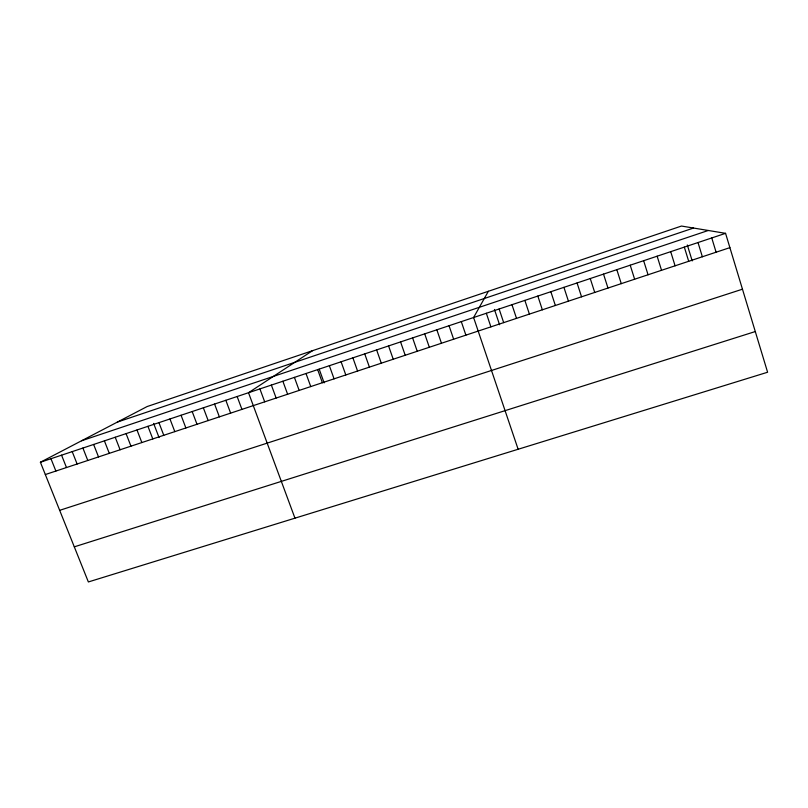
<?xml version="1.0" encoding="UTF-8"?>
<svg xmlns="http://www.w3.org/2000/svg" width="808" height="808" viewBox="0 0 808 808"><rect width="100%" height="100%" fill="white"/><g stroke="black" fill="none" stroke-linecap="round" stroke-linejoin="round"><path stroke-width="1.21" d="M488.365 291.284L473.599 317.514L518.13 449.258M312.544 350.672L248.511 392.718L294.96 518.17M40.4 462.247L147.147 406.545L681.477 226.048L725.564 233.34L767.6 372.236L88.365 581.952L40.4 462.247L725.564 233.34M117.362 422.079L693.537 228.038M81.537 440.784L708.293 230.482M45.329 474.549L729.897 247.642M59.671 510.333L742.471 289.193M74.296 546.844L755.288 331.553M50.965 458.722L55.883 471.054M72.205 451.621L77.124 464.014M61.559 455.177L66.478 467.539M82.901 448.046L87.799 460.479M93.627 444.461L98.525 456.924M104.404 440.865L109.292 453.349M126.078 433.623L130.957 446.168M115.221 437.249L120.099 449.773M136.986 429.977L141.844 442.562M147.935 426.321L152.793 438.936M158.934 422.645L163.772 435.29M153.611 423.392L159.065 437.572M169.963 418.958L174.811 431.634M181.053 415.251L185.88 427.967M203.353 407.808L208.171 420.574M192.183 411.535L197.001 424.281M214.575 404.061L219.382 416.857M225.836 400.293L230.633 413.13M237.148 396.516L241.935 409.383M259.913 388.911L264.691 401.839M282.871 381.235L287.618 394.243M271.367 385.083L276.134 398.051M294.415 377.376L299.162 390.416M306.02 373.508L310.747 386.577M319.221 369.216L324.139 382.881M317.665 369.62L322.382 382.719M329.361 365.711L334.068 378.841M341.097 361.782L345.804 374.952M352.894 357.843L357.58 371.054M364.731 353.884L369.418 367.125M376.629 349.914L381.295 363.186M400.566 341.915L405.212 355.267M388.567 345.925L393.233 359.237M412.605 337.896L417.241 351.278M424.705 333.856L429.331 347.268M436.845 329.795L441.461 343.249M449.046 325.725L453.652 339.209M461.297 321.624L465.893 335.148M486.335 313.262L490.9 326.856M499.122 308.989L503.677 322.624M494.446 309.454L499.576 324.745M511.969 304.697L516.514 318.372M524.867 300.384L529.402 314.1M537.835 296.061L542.35 309.807M550.854 291.708L555.359 305.495M563.923 287.335L568.428 301.162M577.063 282.951L581.548 296.809M590.254 278.538L594.728 292.446M603.515 274.114L607.97 288.052M616.827 269.66L621.271 283.648M630.21 265.196L634.634 279.214M643.643 260.711L648.056 274.771M657.136 256.197L661.54 270.296M670.701 251.672L675.084 265.812M687.315 244.986L692.214 260.913M684.325 247.117L688.699 261.297M698.011 242.541L702.364 256.762M711.757 237.946L716.1 252.217"/></g></svg>
